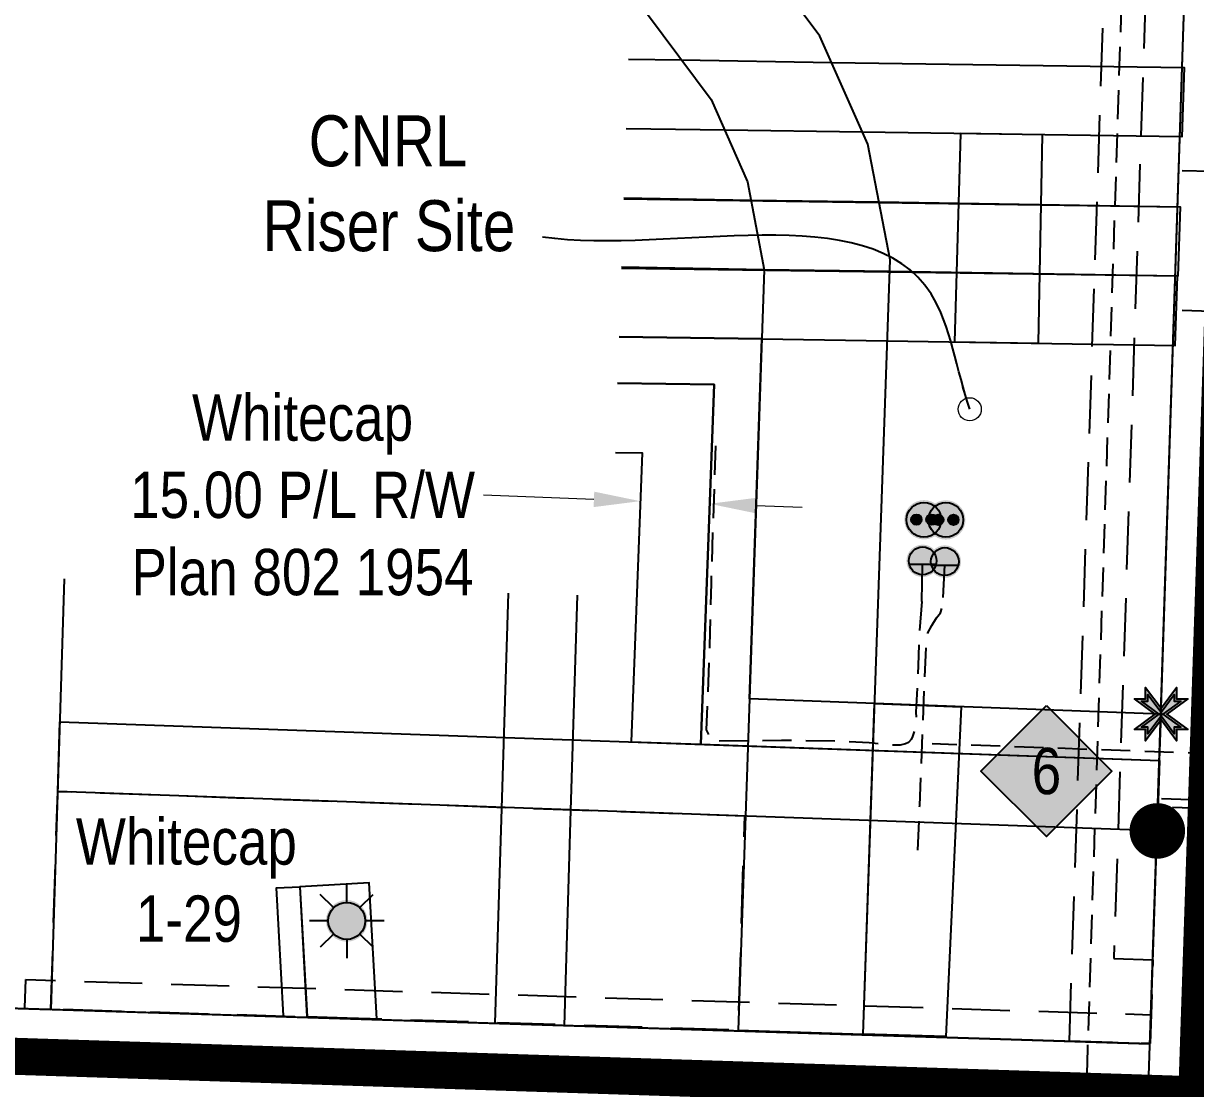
# Model space of a CAD drawing. Extents: x 348563 to 356787, y 6145683 to 6156014.
# Drawn here: x 351713.7 to 351966.9, y 6155108.3 to 6155338.3 of the extents above; entities that cross this region are included whole.
import ezdxf
from ezdxf.enums import TextEntityAlignment as Align

# ---------------------------------------------------------------- set-up
doc = ezdxf.new("R2010")
doc.units = 0
doc.header["$LTSCALE"] = 5
doc.header["$PDMODE"] = 34
doc.header["$PDSIZE"] = 0.03
for name, pattern in [('foc-ACCESSROAD', [3.75, 2.5, -1.25]), ('foc-FLOWLINE', [3.75, 2.5, -1.25]), ('UG_PIPE', [1.875, 1.25, -0.625])]:
    doc.linetypes.add(name, pattern=pattern)
doc.layers.get('Defpoints').update_dxf_attribs({"color": 9})
doc.layers.add('AS-PIPE-AG', color=7, linetype='Continuous', true_color=0x7d00fa)
for name, color, linetype in [('AS-PIPE-UG', 44, 'UG_PIPE'), ('AS-POWER', 104, 'foc-POWER'), ('AS-ROADS', 254, 'Continuous'), ('AS-SYMBOL', 7, 'Continuous'), ('AS-TELUS', 224, 'foc-TEL'), ('C-RW', 13, 'Continuous'), ('F-EZE', 190, 'foc-FLOWLINE'), ('F-RW', 190, 'Continuous'), ('F-WS', 190, 'foc-ACCESSROAD'), ('F-WS-S', 8, 'Continuous'), ('L-MON', 1, 'Continuous'), ('L-SEC', 7, 'Continuous'), ('P-BORE', 7, 'Continuous')]:
    doc.layers.add(name, color=color, linetype=linetype)
for name, color, linetype, lineweight in [('C-RW-T', 13, 'Continuous', 9), ('F-RW-T', 190, 'Continuous', 9), ('F-WS-T', 190, 'Continuous', 9)]:
    doc.layers.add(name, color=color, linetype=linetype, lineweight=lineweight)
doc.styles.add('100L', font='ARIALN.TTF', dxfattribs={"height": 11})
doc.styles.add('80CG', font='ARIALN.TTF', dxfattribs={"height": 10})
doc.styles.add('80L', font='ARIALN.TTF', dxfattribs={"height": 10})
doc.styles.add('foc-LtypeFont', font='ARIALN.TTF', dxfattribs={"height": 7.349999999999999})
doc.linetypes.add('foc-POWER', pattern='A,6,-1,["P",foc-LtypeFont,S=0.2,R=0,X=-0.625,Y=-0.75],-1.239999999999999,4', length=12.24)
doc.linetypes.add('foc-POWER-NOLINE', pattern='A,0,-4,["P",foc-LtypeFont,S=0.2,R=0,X=-0.625,Y=-0.75],-8.24', length=12.24)
doc.linetypes.add('foc-TEL', pattern='A,2,-1,["T",foc-LtypeFont,S=0.2,R=0,X=-0.425,Y=-0.75],-1.239999999999999,8', length=12.24)
doc.linetypes.add('foc-TEL-NOLINE', pattern='A,0,-2,["T",foc-LtypeFont,S=0.2,R=0,X=-0.425,Y=-0.75],-10.24', length=12.24)
doc.dimstyles.new('Compass 5 000', dxfattribs={"dimscale": 5, "dimtxt": 9, "dimasz": 2, "dimexe": 0.2, "dimexo": 0.0625, "dimgap": 0.5, "dimtad": 0, "dimtih": 1, "dimtoh": 1, "dimzin": 0, "dimdsep": 46, "dimtxsty": '80CG', "dimcen": 0.1, "dimse1": 1, "dimse2": 1, "dimclrd": 256, "dimclrt": 256, "dimaunit": 1, "dimadec": 4, "dimazin": 0, "dimtfac": 0.06, "dimtofl": 0, "dimtmove": 0, "dimatfit": 1, "dimfxl": 0.2, "dimtolj": 1, "dimtzin": 0, "dimlwd": -1, "dimarcsym": 0})

# ---------------------------------------------------------------- blocks, each defined once
blk = doc.blocks.new('GAS')
h = blk.add_hatch(color=255)
h.dxf.hatch_style = 1
edge = h.paths.add_edge_path()
edge.add_arc((0, 0), 0.9, 0, 360)
for p, q in [((0, 0.8077887887338874), (0, 1.615577579286764)), ((-0.5711929310346023, 0.5711929297831376), (-1.142385862069204, 1.142385861385264)), ((0.5711929310309642, 0.5711929297831376), (1.142385862065566, 1.142385861385264)), ((-0.8077887898725749, 0), (-1.615577579628734, 0)), ((1.615577579625096, 0), (0.8077887898689368, 0)), ((-0.5711929310346023, -0.5711929316021271), (-1.142385862069204, -1.142385863204253)), ((0, -0.8077887905528768), (0, -1.615577581105753)), ((1.142385862065566, -1.142385863204253), (0.5711929310309642, -0.5711929316021271))]:
    blk.add_line(p, q)
blk.add_circle((0, 0), 0.8000000000000003)
blk = doc.blocks.new('fdia')
at = {"color": 255, "const_width": 1}
blk.add_lwpolyline([(-0.5, 0, 1), (0.5, 0, 1)], format="xyb", close=True, dxfattribs=at)
blk = doc.blocks.new('Fdiaa')
blk.add_blockref('fdia', (0, 0))
blk = doc.blocks.new('fdib')
at = {"color": 1, "const_width": 1.6}
blk.add_lwpolyline([(-0.3999999999996362, 0, 0.9999999999999998), (0.3999999999996362, 0, 1)], format="xyb", close=True, dxfattribs=at)
at = {"color": 1}
blk.add_circle((0, 0), 0.8, dxfattribs=at)
blk = doc.blocks.new('Fdibb')
blk.add_blockref('fdib', (0, 0))
blk = doc.blocks.new('fdicc')
for name in ['Fdibb', 'Fdiaa']:
    blk.add_blockref(name, (0, 0))
blk = doc.blocks.new('FDI')
blk.add_blockref('fdicc', (0, 0))
blk = doc.blocks.new('RISER')
h = blk.add_hatch(color=255)
h.dxf.hatch_style = 1
edge = h.paths.add_edge_path()
edge.add_arc((0, 0), 0.7000000000000001, 0, 360)
blk.add_hatch(color=13).paths.add_polyline_path([(0.5809894393423747, -0.1498374831999172), (-0.5809055220925075, -0.1501624933266612, 0.7745966773228882)])
at = {"color": 13}
blk.add_line((-0.5809055220925075, -0.1501624933266612), (0.5809894393423747, -0.1498374831996898), dxfattribs=at)
blk.add_circle((0, 0), 0.6000000000000001, dxfattribs=at)
blk = doc.blocks.new('*D529')
at = {"layer": 'Defpoints', "color": 0, "transparency": 16777216}
for p in [(351777.4487925537, 6155078.307697827), (351777.5072689199, 6155077.218715481), (351792.4888787836, 6155079.115323032)]:
    blk.add_point(p, dxfattribs=at)
at = {"layer": 'F-RW-T', "transparency": 16777216}
for p, q in [((351767.5216552859, 6155076.682506236), (351753.5752806622, 6155075.93361135)), ((351802.5329687838, 6155078.562549929), (351812.5185824178, 6155079.098759172))]:
    blk.add_line(p, q, dxfattribs=at)
for points in [[(351802.4436005765, 6155080.226818868), (351802.6223369911, 6155076.898280989), (351792.5473551498, 6155078.026340686)], [(351767.4322870786, 6155078.346775175), (351767.6110234932, 6155075.018237296), (351777.5072689199, 6155077.218715481)]]:
    blk.add_solid(points, dxfattribs=at)
at = {"layer": 'F-RW-T', "transparency": 16777216, "insert": (351714.4893325039, 6155075.93361135), "char_height": 10, "attachment_point": 5, "style": '80CG', "bg_fill": 3, "box_fill_scale": 1.1, "bg_fill_color": 256, "bg_fill_true_color": 13158600, "bg_fill_transparency": 0}
blk.add_mtext('\\A1;Whitecap\\P15.00 P/L R/W\\PPlan 932 3666', dxfattribs=at)
blk = doc.blocks.new('*D566')
at = {"layer": 'Defpoints', "color": 0, "transparency": 16777216}
for p in [(351847.1282646309, 6155240.848205193), (351862.1261692647, 6155240.276772361), (351846.9107772377, 6155235.14000118)]:
    blk.add_point(p, dxfattribs=at)
at = {"layer": 'F-RW-T', "transparency": 16777216}
for p, q in [((351836.9180277163, 6155235.520733375), (351813.0728367777, 6155236.429255286)), ((351871.9014313927, 6155234.187836153), (351881.894180914, 6155233.807103958))]:
    blk.add_line(p, q, dxfattribs=at)
for points in [[(351836.9814830822, 6155237.186191629), (351836.8545723505, 6155233.855275122), (351846.9107772377, 6155235.14000118)], [(351871.9648867586, 6155235.853294406), (351871.8379760268, 6155232.522377899), (351861.9086818714, 6155234.568568348)]]:
    blk.add_solid(points, dxfattribs=at)
at = {"layer": 'F-RW-T', "transparency": 16777216, "insert": (351773.9868886194, 6155236.429255286), "char_height": 10, "attachment_point": 5, "style": '80CG'}
blk.add_mtext('\\A1;Whitecap\\P15.00 P/L R/W\\PPlan 802 1954', dxfattribs=at)
blk = doc.blocks.new('PIG')
h = blk.add_hatch(color=255)
h.dxf.hatch_style = 1
edge = h.paths.add_edge_path()
edge.add_arc((0, 0), 0.85, 0, 360)
at = {"layer": 'AS-SYMBOL'}
h = blk.add_hatch(color=13, dxfattribs=at)
h.dxf.hatch_style = 1
h.paths.add_polyline_path([(-0.1007441909823683, 0.004742452807931841, 1), (-0.5507441909794579, 0.004742452807931841, 1)])
h = blk.add_hatch(color=13, dxfattribs=at)
h.dxf.hatch_style = 1
h.paths.add_polyline_path([(0.1007441909823683, 0.004742452807931841, 1), (0.5507441909794579, 0.004742452807931841, 1)])
at = {"layer": 'AS-SYMBOL', "color": 13}
for centre, radius in [((0, 0), 0.75), ((-0.3257441909809131, 0.004742452807931841), 0.225), ((0.3257441909809131, 0.004742452807931841), 0.225)]:
    blk.add_circle(centre, radius, dxfattribs=at)
blk = doc.blocks.new('TEMP')
h = blk.add_hatch(color=255)
h.dxf.hatch_style = 1
h.paths.add_polyline_path([(-5.274161e-10, 0.2514284397220763), (-0.6656854269836912, 1.152061669657268), (-0.6656854269836914, 0.6656854303339061), (-1.152061663105632, 0.6656854303339061), (-0.2514284404497629, 5.273253e-10), (-1.152061661774314, -0.665685419564579), (-0.6656854224511335, -0.6656854195645793), (-0.6656854224511335, -1.152061655686338), (-5.273251e-10, -0.2514284436956587), (0.6656854183820542, -1.152061663420681), (0.6656854183820542, -0.6656854208922597), (1.152061656810019, -0.6656854053035205), (0.2514284429676993, 5.273253e-10), (1.152061671303363, 0.6656854258011663), (0.6656854287749412, 0.6656854258011663), (0.6656854131859291, 1.15206166422904)])
h.paths.add_polyline_path([(0.5656854229146121, 0.8485281473411305), (0.5656854319800914, 0.5656854258011663), (0.8485281444547581, 0.5656854258011663), (0.0831890339399251, 0), (0.8485281399220186, -0.5656854150320215), (0.5656854183820542, -0.5656854240973189), (0.5656854183820542, -0.8485281365719859), (0, -0.08318903609469999), (-0.5656854224511337, -0.8485281320390644), (-0.5656854224511337, -0.5656854195645792), (-0.8485281349258001, -0.5656854195645794), (-0.0831890328488955, 0), (-0.8485281394583584, 0.5656854303339058), (-0.5656854269836913, 0.5656854303339061), (-0.5656854269836913, 0.8485281428085727), (0, 0.0831890306941206)], flags=16)
h = blk.add_hatch(color=1)
h.dxf.hatch_style = 1
h.paths.add_polyline_path([(0, 0.0831890306941205), (-0.5656854269836911, 0.8485281428085727), (-0.5656854269836912, 0.5656854303339061), (-0.8485281394583578, 0.5656854303339061), (-0.0831890328488953, -1e-16), (-0.8485281349258001, -0.5656854195645793), (-0.5656854224511337, -0.5656854195645793), (-0.5656854224511337, -0.848528132039064), (0, -0.08318903609469999), (0.5656854183820542, -0.8485281365719856), (0.5656854183820542, -0.5656854240973191), (0.8485281399220184, -0.5656854150320213), (0.0831890339399251, -1e-16), (0.8485281444547581, 0.5656854258011663), (0.5656854319800914, 0.5656854258011663), (0.5656854229146121, 0.8485281473411308)])
at = {"color": 1}
for p, q in [((-0.0831890328488953, 0), (0.0831890339399252, 0)), ((0, 0.0831890306941205), (0, -0.08318903609469999))]:
    blk.add_line(p, q, dxfattribs=at)
at = {"color": 255, "flags": 128}
blk.add_lwpolyline([(-0.251428440449763, 5.27325e-10), (-1.152061663105632, 0.6656854303339061), (-0.6656854269836914, 0.6656854303339061), (-0.6656854269836914, 1.152061669657268), (-5.274159999999999e-10, 0.2514284397220763), (0.6656854131859291, 1.15206166422904), (0.6656854287749412, 0.6656854258011663), (1.152061671303363, 0.6656854258011663), (0.2514284429676991, 5.27325e-10), (1.152061656810019, -0.6656854053035204), (0.6656854183820542, -0.6656854208922596), (0.6656854183820542, -1.152061663420681), (-5.27325e-10, -0.2514284436956586), (-0.6656854224511335, -1.152061655686338), (-0.6656854224511335, -0.6656854195645793), (-1.152061661774314, -0.6656854195645793)], close=True, dxfattribs=at)
at = {"color": 1, "flags": 128}
blk.add_lwpolyline([(-0.0831890328488953, 0), (-0.8485281394583578, 0.5656854303339061), (-0.5656854269836913, 0.5656854303339061), (-0.5656854269836913, 0.8485281428085727), (0, 0.0831890306941205), (0.5656854229146121, 0.8485281473411305), (0.5656854319800914, 0.5656854258011663), (0.8485281444547581, 0.5656854258011663), (0.0831890339399252, 0), (0.8485281399220184, -0.5656854150320214), (0.5656854183820542, -0.5656854240973189), (0.5656854183820542, -0.8485281365719856), (0, -0.08318903609469999), (-0.5656854224511335, -0.848528132039064), (-0.5656854224511335, -0.5656854195645792), (-0.8485281349258001, -0.5656854195645792)], close=True, dxfattribs=at)
blk = doc.blocks.new('30M BUFFER DISP')
h = blk.add_hatch(color=70)
h.dxf.hatch_style = 1
h.paths.add_polyline_path([(0, 14.1421356238146), (14.1421356238146, 0), (0, -14.1421356238146), (-14.1421356238146, 0)])
blk.add_lwpolyline([(0, 14.1421356238146), (14.1421356238146, 0), (0, -14.1421356238146), (-14.1421356238146, 0)], close=True)
at = {"color": 235, "style": '80L'}
blk.add_attdef('DISURBANCE', text='', height=10, dxfattribs=at).set_placement((0, 0), align=Align.MIDDLE_CENTER)

msp = doc.modelspace()

# ---------------------------------------------------------------- linework, layer by layer
at = {"layer": 'AS-PIPE-AG', "flags": 128}
for points in [[(351907.771, 6155213.451), (351907.9092097937, 6155221.50100006)], [(351912.326, 6155214.346999987), (351912.7162097932, 6155221.348000059)]]:
    msp.add_lwpolyline(points, dxfattribs=at)
at = {"layer": 'AS-PIPE-UG', "flags": 128}
for points in [[(351984.8648302723, 6155918.279403193), (351969.5069558166, 6155917.56016331), (351966.6247447898, 6155829.483327842), (351962.4153453882, 6155700.853068751), (351943.5559704727, 6155117.875856755), (351943.5554822216, 6155117.863074999), (351943.5510253606, 6155117.726012431), (351943.5232267903, 6155116.879038867), (351942.8987412252, 6155097.799094028)], [(351964.001, 6155306.496), (351983.331, 6155306.066), (352002.4300000008, 6155305.994999996), (352034.49, 6155305.994), (352047.806, 6155304.148999987), (352054.7730000008, 6155299.447), (352066.121, 6155290.339), (352085.709, 6155272.433), (352110.8840000008, 6155250.416), (352133.2250000008, 6155232.193), (352141.242, 6155225.739), (352147.602, 6155220.635), (352152.509, 6155219.179)], [(351963.994, 6155276.354), (351989.557, 6155275.538999987), (352010.201, 6155275.82), (352027.101, 6155275.478), (352032.037, 6155274.202), (352037.97, 6155270.912), (352050.458, 6155260.651), (352072.909, 6155241.523), (352097.083, 6155221.061), (352108.576, 6155211.744), (352116.397, 6155205.613), (352126.459, 6155197.953), (352134.075, 6155193.431), (352138.759, 6155191.412), (352148.64, 6155189.785), (352155.046, 6155189.993999987)], [(351959.519, 6155170.948999987), (351988.105, 6155169.813), (352009.086, 6155168.592), (352023.4490000008, 6155167.623), (352033.0860000005, 6155169.158), (352040.455, 6155172.189), (352046.23, 6155175.469), (352053.651, 6155180.988999987), (352067.047, 6155194.884), (352082.403, 6155212.196999987), (352094.012, 6155225.327), (352108.559, 6155241.589), (352124.793, 6155259.689)], [(351907.771, 6155213.451), (351907.089, 6155205.056), (351906.973, 6155199.642), (351906.477, 6155189.617), (351906.524, 6155188.097), (351906.51, 6155187.072), (351906.248, 6155186.101), (351906.014, 6155185.18), (351905.741, 6155184.316), (351905.4180000008, 6155183.685), (351904.8400000008, 6155183.056), (351904.242, 6155182.755), (351903.094, 6155182.449), (351902.2320000008, 6155182.426), (351901.189, 6155182.444), (351896.332, 6155182.956), (351890.329, 6155183.274), (351877.441, 6155183.476), (351862.452, 6155183.294), (351861.236, 6155185.803), (351861.958, 6155203.898), (351862.28, 6155217.398), (351863.3170000008, 6155249.806)], [(351906.855, 6155159.772), (351907.282, 6155169.446), (351908.758, 6155206.183), (351909.8990000008, 6155208.29), (351910.919, 6155209.952), (351911.756, 6155211.041), (351912.083, 6155211.955), (351912.326, 6155214.346999987)], [(352149.483, 6155173.528), (352130.228, 6155174.478), (352110.2650000008, 6155175.195), (352077.776, 6155176.438), (352042.06, 6155178.372), (352017.193, 6155179.336), (351977.144, 6155180.345999987), (351909.968, 6155182.751999987)], [(352005.832, 6154460.199), (352007.423, 6154496.205), (352008.7800000008, 6154543.204), (352009.758, 6154581.47), (352011.619, 6154633.904), (352013.153, 6154673.439), (352014.449, 6154719.021), (352016.269, 6154765.682999987), (352017.695, 6154803.86), (352018.845, 6154838.706), (352019.744, 6154867.543), (352020.9090000008, 6154897.603), (352022.157, 6154932.859999987), (352023.904, 6154978.897), (352025.463, 6155019.518), (352026.442, 6155049.346), (352027.008, 6155089.855), (352027.119, 6155116.647), (352028.216, 6155139.505), (352029.556, 6155155.093), (352030.542, 6155165.983), (351994.928, 6155168.062), (351975.933, 6155168.602), (351958.895, 6155169.044)]]:
    msp.add_lwpolyline(points, dxfattribs=at)
at = {"layer": 'AS-POWER', "linetype": 'foc-POWER-NOLINE', "flags": 128}
msp.add_lwpolyline([(351050.2512851935, 6155146.340383106), (351956.9451775101, 6155118.005490554)], dxfattribs=at)
at = {"layer": 'AS-ROADS', "const_width": 7.997946959999951, "flags": 128}
for points in [[(351936.0616570693, 6154192.834665358), (351943.624, 6154480.891), (351945.862, 6154539.021), (351967.2210973743, 6155109.920431796), (351997.2558286992, 6156010.360038878)], [(351054.6650931108, 6155136.708706537), (351968.4251460353, 6155106.928203591), (352907.7367390571, 6155074.082831944)]]:
    msp.add_lwpolyline(points, dxfattribs=at)
at = {"layer": 'AS-TELUS', "linetype": 'foc-TEL-NOLINE'}
msp.add_line((351956.329759949, 6155097.908764014), (351983.2656695921, 6155911.736095696), dxfattribs=at)
at = {"layer": 'C-RW'}
msp.add_line((351722.5146147284, 6155218.348898572), (351719.6307448272, 6155125.33627217), dxfattribs=at)
at = {"layer": 'C-RW', "flags": 128}
for points in [[(351963.8752816613, 6155313.815491634), (351894.9357971977, 6155314.783627756), (351865.1784886901, 6155315.199520259), (351843.8822394571, 6155315.51180137)], [(351843.3820897203, 6155300.589166122), (351870.8240245073, 6155300.133426744), (351898.452857076, 6155299.748528313), (351963.442998154, 6155298.680805336)], [(351842.3763830466, 6155270.582564577), (351873.1905675434, 6155270.208021833), (351900.2283964817, 6155269.748310636), (351962.4552543823, 6155268.749569717), (351962.9501260087, 6155283.712688174), (351900.7802533262, 6155284.727424945), (351873.704277039, 6155285.104327146), (351842.882634008, 6155285.68723802)], [(351842.041833714, 6155260.600838526), (351862.8700874991, 6155260.345749728), (351859.9896549497, 6155182.639178063), (351959.0845055766, 6155179.174094686), (351959.4130623533, 6155189.164597414), (351870.5088090875, 6155192.443655288), (351873.1905675434, 6155270.208021833), (351842.3763830466, 6155270.582564577)], [(351897.5463325352, 6155191.439445849), (351916.2036495401, 6155190.746488378), (351912.942781053, 6155119.54429578), (351895.0677351935, 6155120.082134985), (351897.5463325352, 6155191.439445849)]]:
    msp.add_lwpolyline(points, dxfattribs=at)
at = {"layer": 'F-EZE', "flags": 128}
for points in [[(351939.6143496118, 6155118.589261511), (351966.1560628116, 6155922.367898014), (351983.508, 6155921.825), (351982.9202011413, 6155903.951662675), (351974.5569769224, 6155904.217925766), (351968.3884499695, 6155717.413929764), (351977.3793398851, 6155717.127005289), (351977.0824589042, 6155708.136438637), (351968.0915689922, 6155708.423363097), (351949.2029454575, 6155136.411538417), (351957.6690207086, 6155136.133115351), (351957.0741587686, 6155118.045009262), (351939.6143496118, 6155118.589261511)], [(351714.0020552278, 6155125.770622992), (351714.2027091038, 6155131.847105454), (351957.2784037107, 6155124.255532968)]]:
    msp.add_lwpolyline(points, dxfattribs=at)
at = {"layer": 'F-RW'}
msp.add_line((351719.6307448272, 6155125.33627217), (351597.7793539639, 6155129.114292124), dxfattribs=at)
at = {"layer": 'F-RW', "flags": 128}
for points in [[(351844.8750726226, 6155345.134304589), (351862.2582462149, 6155321.829800208), (351870.064221295, 6155304.107397528), (351873.704277039, 6155285.104327146), (351868.0431821659, 6155120.946569218), (351895.0677351948, 6155120.082135021), (351900.8732292143, 6155287.218778669), (351896.057478455, 6155312.241287649), (351885.6881683228, 6155335.514250472), (351846.3190078593, 6155388.216040459)], [(351844.3868304949, 6155330.566948763), (351855.8390800747, 6155330.435564084), (351888.2884937797, 6155329.865715743), (351964.4117468545, 6155328.790994534), (351963.9188747082, 6155313.814879432), (351894.9357694276, 6155314.783628146), (351865.1784886901, 6155315.199520259), (351843.8822394571, 6155315.51180137)], [(351916.0702791511, 6155314.486830418), (351914.779683704, 6155269.514762511), (351932.9655473999, 6155269.222879442), (351933.8185654643, 6155314.237586359), (351916.0702791511, 6155314.486830418)], [(351843.3752562684, 6155300.385280958), (351963.5622342488, 6155298.698008128), (351963.0673438676, 6155283.71104257), (351842.8729539132, 6155285.398419466)], [(351841.5397311671, 6155245.619938579), (351847.3071246445, 6155245.542589776), (351844.9305146513, 6155183.165756148), (351859.9896549497, 6155182.639178063), (351862.8700874991, 6155260.345749728), (351842.041833714, 6155260.600838526)], [(351818.3874890678, 6155215.286087695), (351816.9640301228, 6155168.794319529), (351815.5442788706, 6155122.423648818)], [(351830.5337415204, 6155121.955656734), (351831.9537696956, 6155168.335372091), (351833.3766192294, 6155214.807236183)], [(351959.0845055766, 6155179.174094686), (351958.5836560103, 6155163.944644821), (351721.0927877171, 6155172.491060507), (351721.5575133119, 6155187.479781886), (351959.0845055766, 6155179.174094686)], [(351775.0118785651, 6155123.855156382), (351790.0520321288, 6155123.382334963), (351788.3384215551, 6155152.741663011), (351773.3753031014, 6155151.908879042), (351775.0118785651, 6155123.855156382)], [(351769.8963228134, 6155124.011824274), (351768.3852842003, 6155151.635924943), (351773.3753031014, 6155151.908879042), (351774.9098371612, 6155123.85524565)]]:
    msp.add_lwpolyline(points, dxfattribs=at)
at = {"layer": 'F-WS', "flags": 128}
msp.add_lwpolyline([(351719.6341600369, 6155125.446421945), (351721.092785845, 6155172.491060571), (351869.4202292155, 6155167.179427112), (351868.0426768694, 6155120.931916852), (351719.634160037, 6155125.446421946)], dxfattribs=at)
at = {"layer": 'L-SEC'}
for p, q in [((351957.0741587686, 6155118.045009262), (351986.4824980682, 6156012.271258221)), ((351149.5758271142, 6155143.216119543), (351957.0741587686, 6155118.045009262))]:
    msp.add_line(p, q, dxfattribs=at)

# ---------------------------------------------------------------- block references
at = {"layer": 'AS-SYMBOL'}
for name, p, xscale, yscale, zscale in [('PIG', (351908.205, 6155231.123), 4.998716849999976, 4.998716849999976, 4.998716849999976), ('PIG', (351912.927, 6155231.087), 4.998716849999976, 4.998716849999976, 4.998716849999976), ('RISER', (351907.909, 6155222.251), 4.999999999999963, 4.999999999999963, 4.999999999999963), ('RISER', (351912.716, 6155222.098), 4.999999999999963, 4.999999999999963, 4.999999999999963)]:
    msp.add_blockref(name, p, dxfattribs=dict(at, xscale=xscale, yscale=yscale, zscale=zscale))
at = {"layer": 'F-WS-S', "xscale": 4.997478617691465, "yscale": 4.997478617691465, "zscale": 4.997478617691465}
msp.add_blockref('GAS', (351783.5248153497, 6155144.527320909), dxfattribs=at)
at = {"layer": 'L-MON'}
for name, p, xscale, yscale, zscale in [('TEMP', (351959.4130623533, 6155189.164597414), 4.998716849999976, 4.998716849999976, 4.998716849999976), ('FDI', (351958.602, 6155163.944), 4.999999999999963, 4.999999999999963, 4.999999999999963)]:
    msp.add_blockref(name, p, dxfattribs=dict(at, xscale=xscale, yscale=yscale, zscale=zscale))
at = {"layer": 'P-BORE', "xscale": 0.99974337, "yscale": 0.99974337, "zscale": 0.99974337}
msp.add_blockref('30M BUFFER DISP', (351934.6592223116, 6155176.880010722), dxfattribs=at).add_auto_attribs({'DISURBANCE': '6'})

# ---------------------------------------------------------------- texts
at = {"layer": 'C-RW-T', "insert": (351764.7933238111, 6155318.430135018), "char_height": 10.9944529589214, "attachment_point": 1, "style": '100L'}
msp.add_mtext_dynamic_manual_height_columns('\\pi10.496;CNRL\\P\\pi0.559;Riser Site', width=54.19285432980204, gutter_width=55.0134783021842, heights=[0], dxfattribs=at)
at = {"layer": 'F-WS-T', "insert": (351724.8738833113, 6155166.665556845), "char_height": 9.994957235382929, "attachment_point": 1, "style": '80L'}
msp.add_mtext_dynamic_manual_height_columns('\\pi0.14613;Whitecap\\P\\pi13.114;1-29', width=47.39674180610822, gutter_width=50.01225300198561, heights=[0], dxfattribs=at)

# ---------------------------------------------------------------- dimensions: what is measured, and where the dimension line sits
at = {"layer": 'F-RW-T', "color": 1}
dim = msp.add_linear_dim(base=(351846.9107772377, 6155235.14000118), p1=(351862.1261692646, 6155240.276772361), p2=(351847.1282646309, 6155240.848205193), angle=177.81803784088623, text='Whitecap\\P15.00 P/L R/W\\PPlan 802 1954', dimstyle='Compass 5 000', dxfattribs=at)
dim.commit()
dim.dimension.update_dxf_attribs({"geometry": '*D566', "text_midpoint": (351773.9868886194, 6155236.429255286), "dimtype": 161})

# ---------------------------------------------------------------- leaders
at = {"layer": 'C-RW-T', "path_type": 1}
msp.add_leader([(351918.0879152, 6155254.964115356), (351909.7616189268, 6155279.892373872), (351825.8135149036, 6155292.151242079)], dimstyle='Compass 5 000', override={"dimasz": 1, "dimgap": 0.5, "dimtad": 0, "dimldrblk": 'DotBlank'}, dxfattribs=at)

# ---------------------------------------------------------------- next in the draw order: dimensions: what is measured, and where the dimension line sits
at = {"layer": 'F-RW-T'}
dim = msp.add_linear_dim(base=(351777.5072689199, 6155077.218715481), p1=(351792.4888787836, 6155079.115323031), p2=(351777.4487925536, 6155078.307697826), angle=183.07372679267695, text='Whitecap\\P15.00 P/L R/W\\PPlan 932 3666', dimstyle='Compass 5 000', override={"dimtfill": 1}, dxfattribs=at)
dim.commit()
dim.dimension.update_dxf_attribs({"geometry": '*D529', "text_midpoint": (351714.4893325039, 6155075.93361135), "dimtype": 161})

doc.saveas('drawing.dxf')
